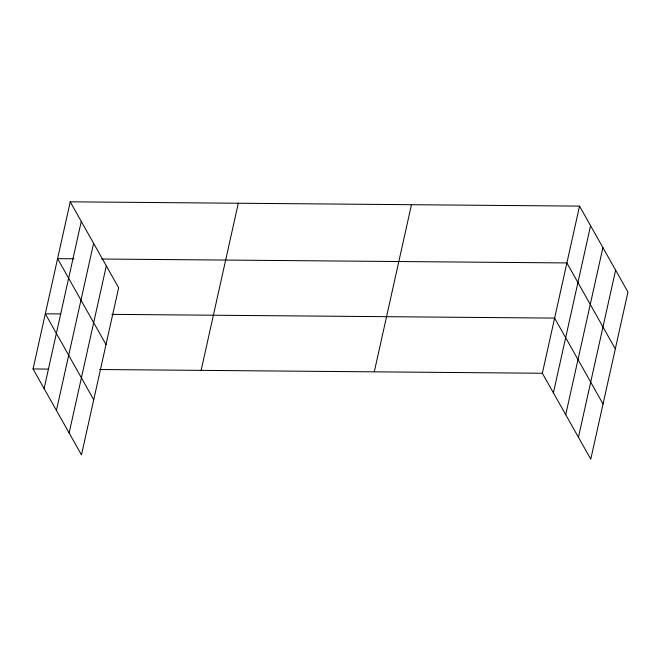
<?xml version="1.0" encoding="UTF-8"?>
<svg xmlns="http://www.w3.org/2000/svg" width="661" height="661" viewBox="0 0 661 661"><rect width="100%" height="100%" fill="white"/><g stroke="black" fill="none" stroke-linecap="round" stroke-linejoin="round"><path stroke-width="0.99" d="M70.231 201.82L118.65 287.75L81.468 454.884L33.05 368.954L70.231 201.82L579.532 206.116L627.95 292.046L590.769 459.18L542.351 373.25L579.532 206.116M44.097 388.552L81.278 221.418M56.425 410.448L93.606 243.306M69.132 432.996L106.314 265.862M201.118 370.375L238.299 203.241M374.283 371.829L411.464 204.695M553.389 392.849L590.57 225.715M565.725 414.736L602.906 247.602M578.433 437.293L615.614 270.159M73.991 258.781L57.59 258.649L106.008 344.579M101.654 259.021L566.89 262.938L615.308 348.868M60.688 313.934L45.32 313.801L93.738 399.731M111.932 314.363L554.62 318.098L603.039 404.028M33.05 368.954L48.418 369.086M99.662 369.516L542.351 373.25"/></g></svg>
